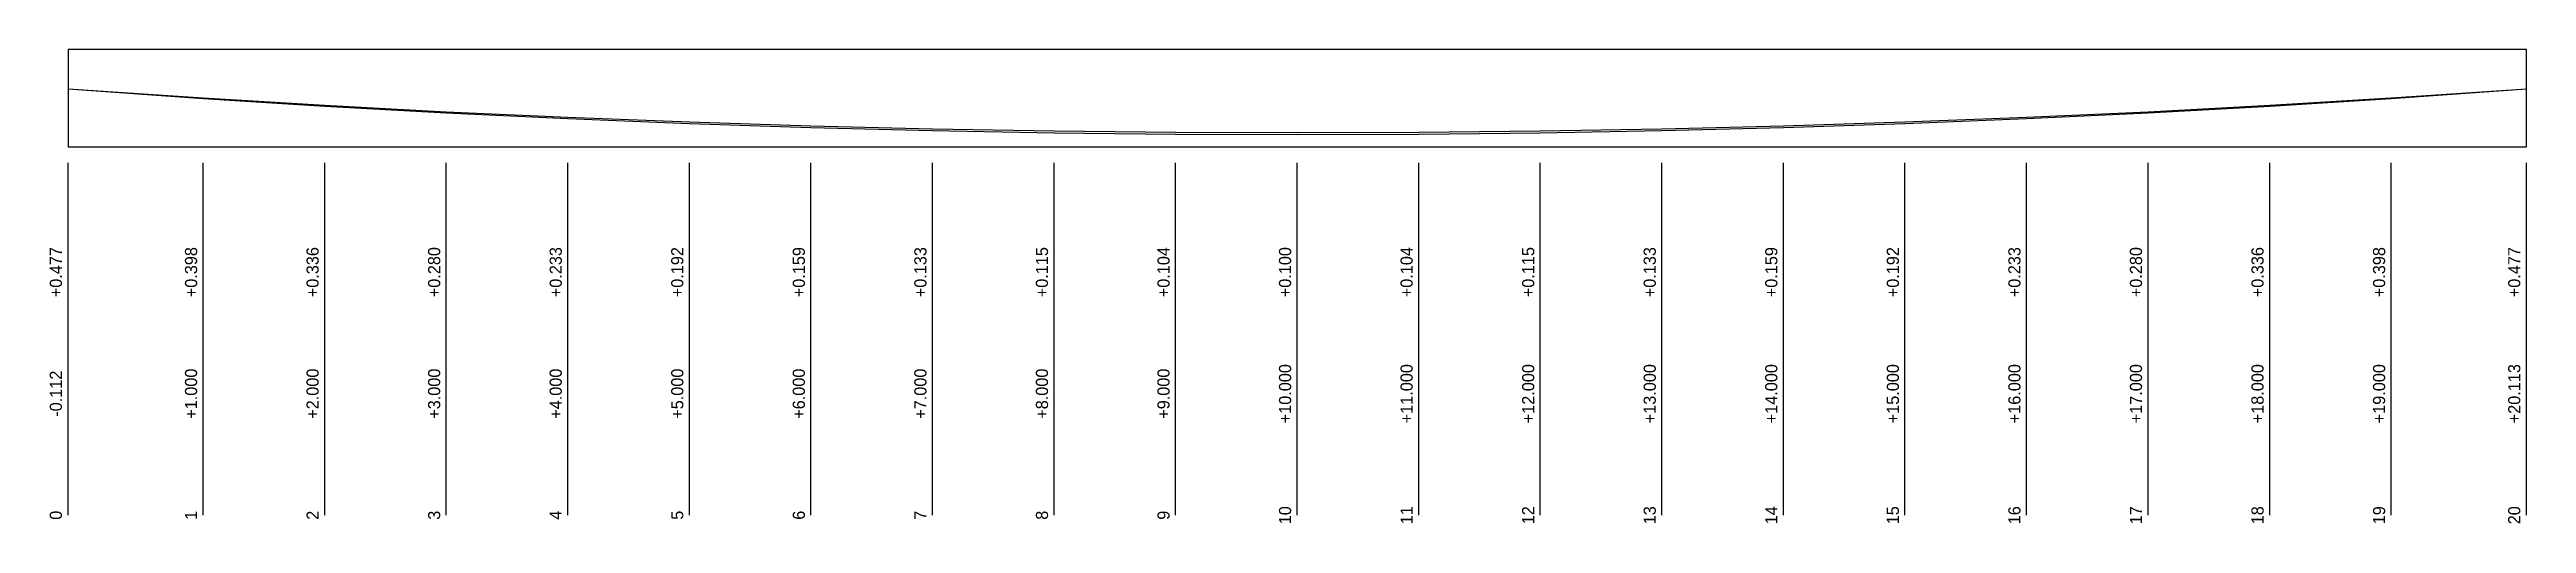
# Model space of a CAD drawing. Header units: metres. Extents: x -0.3 to 20.1, y -3.6 to 0.3.
import ezdxf
from ezdxf.enums import TextEntityAlignment as Align

# ---------------------------------------------------------------- set-up
doc = ezdxf.new("R2010")
doc.units = ezdxf.units.M

msp = doc.modelspace()

# ---------------------------------------------------------------- linework, layer by layer
at = {"color": 1}
for p, q in [((-0.112, -3.5), (-0.112, -0.6)), ((1, -3.5), (1, -0.6)), ((2, -3.5), (2, -0.6)), ((3, -3.5), (3, -0.6)), ((4, -3.5), (4, -0.6)), ((5, -3.5), (5, -0.6)), ((6, -3.5), (6, -0.6)), ((7, -3.5), (7, -0.6)), ((8, -3.5), (8, -0.6)), ((9, -3.5), (9, -0.6)), ((10, -3.5), (10, -0.6)), ((11, -3.5), (11, -0.6)), ((12, -3.5), (12, -0.6)), ((13, -3.5), (13, -0.6)), ((14, -3.5), (14, -0.6)), ((15, -3.5), (15, -0.6)), ((16, -3.5), (16, -0.6)), ((17, -3.5), (17, -0.6)), ((18, -3.5), (18, -0.6)), ((19, -3.5), (19, -0.6)), ((20.113, -3.5), (20.113, -0.6))]:
    msp.add_line(p, q, dxfattribs=at)
at = {"layer": 'beam'}
msp.add_lwpolyline([(-0.112, -0.468), (20.113, -0.468), (20.113, 0.332), (-0.112, 0.332), (-0.112, -0.468)], dxfattribs=at)
at = {"layer": 'cable_axis'}
msp.add_lwpolyline([(-0.112, 0.008), (1, -0.067), (2, -0.127), (3, -0.18), (4, -0.225), (5, -0.264), (6, -0.296), (7, -0.321), (8, -0.338), (9, -0.349), (10, -0.352), (11, -0.349), (12, -0.338), (13, -0.321), (14, -0.296), (15, -0.264), (16, -0.225), (17, -0.18), (18, -0.127), (19, -0.067), (20.113, 0.008)], dxfattribs=at)
at = {"layer": 'duct_axis'}
msp.add_lwpolyline([(-0.112, 0.008), (1, -0.07), (2, -0.133), (3, -0.188), (4, -0.236), (5, -0.276), (6, -0.309), (7, -0.335), (8, -0.354), (9, -0.365), (10, -0.368), (11, -0.365), (12, -0.354), (13, -0.335), (14, -0.309), (15, -0.276), (16, -0.236), (17, -0.188), (18, -0.133), (19, -0.07), (20.113, 0.008)], dxfattribs=at)

# ---------------------------------------------------------------- texts
at = {"layer": 'TEXTLAYER'}
for s, p in [('+0.477', (-0.162, -1.5)), ('+0.398', (0.95, -1.5)), ('+0.336', (1.95, -1.5)), ('+0.280', (2.95, -1.5)), ('+0.233', (3.95, -1.5)), ('+0.192', (4.95, -1.5)), ('+0.159', (5.95, -1.5)), ('+0.133', (6.95, -1.5)), ('+0.115', (7.95, -1.5)), ('+0.104', (8.95, -1.5)), ('+0.100', (9.95, -1.5)), ('+0.104', (10.95, -1.5)), ('+0.115', (11.95, -1.5)), ('+0.133', (12.95, -1.5)), ('+0.159', (13.95, -1.5)), ('+0.192', (14.95, -1.5)), ('+0.233', (15.95, -1.5)), ('+0.280', (16.95, -1.5)), ('+0.336', (17.95, -1.5)), ('+0.398', (18.95, -1.5)), ('+0.477', (20.062, -1.5)), ('-0.112', (-0.162, -2.5)), ('+1.000', (0.95, -2.5)), ('+2.000', (1.95, -2.5)), ('+3.000', (2.95, -2.5)), ('+4.000', (3.95, -2.5)), ('+5.000', (4.95, -2.5)), ('+6.000', (5.95, -2.5)), ('+7.000', (6.95, -2.5)), ('+8.000', (7.95, -2.5)), ('+9.000', (8.95, -2.5)), ('+10.000', (9.95, -2.5)), ('+11.000', (10.95, -2.5)), ('+12.000', (11.95, -2.5)), ('+13.000', (12.95, -2.5)), ('+14.000', (13.95, -2.5)), ('+15.000', (14.95, -2.5)), ('+16.000', (15.95, -2.5)), ('+17.000', (16.95, -2.5)), ('+18.000', (17.95, -2.5)), ('+19.000', (18.95, -2.5)), ('+20.113', (20.062, -2.5)), ('10', (9.95, -3.5)), ('11', (10.95, -3.5)), ('12', (11.95, -3.5)), ('13', (12.95, -3.5)), ('14', (13.95, -3.5)), ('15', (14.95, -3.5)), ('16', (15.95, -3.5)), ('17', (16.95, -3.5)), ('18', (17.95, -3.5)), ('19', (18.95, -3.5)), ('20', (20.062, -3.5)), ('0', (-0.162, -3.5)), ('1', (0.95, -3.5)), ('2', (1.95, -3.5)), ('3', (2.95, -3.5)), ('4', (3.95, -3.5)), ('5', (4.95, -3.5)), ('6', (5.95, -3.5)), ('7', (6.95, -3.5)), ('8', (7.95, -3.5)), ('9', (8.95, -3.5))]:
    msp.add_text(s, height=0.1, rotation=90, dxfattribs=at).set_placement(p, align=Align.CENTER)

doc.saveas('drawing.dxf')
